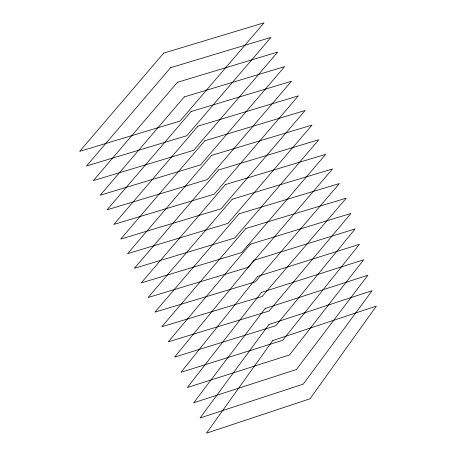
<?xml version="1.0" encoding="UTF-8"?>
<svg xmlns="http://www.w3.org/2000/svg" width="456" height="456" viewBox="0 0 456 456"><rect width="100%" height="100%" fill="white"/><g stroke="black" fill="none" stroke-linecap="round" stroke-linejoin="round"><path stroke-width="0.68" d="M272.716 340.564L206.443 433.2L310.074 398.755L376.342 306.118L272.716 340.564M268.96 324.512L200.076 417.975L303.229 384.14L372.113 290.677L268.96 324.512M265.21 308.455L193.714 402.751L296.383 369.525L367.878 275.236L265.21 308.455M261.453 292.404L187.348 387.526L289.537 354.91L363.643 259.795L261.453 292.404M257.703 276.347L180.986 372.301L282.691 340.301L359.408 244.348L257.703 276.347M253.946 260.296L174.619 357.077L275.846 325.687L355.173 228.906L253.946 260.296M250.196 244.245L168.253 341.852L269 311.072L350.938 213.465L250.196 244.245M163.738 53.078L79.657 151.363L180.006 121.085L264.087 22.8L163.738 53.078M170.584 67.693L86.503 165.978L186.852 135.7L270.932 37.415L170.584 67.693M177.43 82.302L93.349 180.593L193.697 150.315L277.778 52.03L177.43 82.302M184.275 96.917L100.195 195.208L200.543 164.929L284.624 66.644L184.275 96.917M191.121 111.532L107.04 209.823L207.389 179.544L291.469 81.259L191.121 111.532M197.967 126.147L113.886 224.432L214.234 194.159L298.315 95.868L197.967 126.147M204.812 140.761L120.732 239.047L221.08 208.774L305.161 110.483L204.812 140.761M211.658 155.376L127.577 253.661L227.926 223.389L312.007 125.098L211.658 155.376M218.504 169.991L134.423 268.276L234.772 237.998L318.852 139.713L218.504 169.991M225.35 184.606L141.269 282.891L241.617 252.613L325.698 154.327L225.35 184.606M232.195 199.221L148.114 297.506L248.463 267.227L332.544 168.942L232.195 199.221M239.041 213.83L154.96 312.121L255.309 281.842L339.389 183.557L239.041 213.83M245.887 228.445L161.806 326.735L262.154 296.457L346.235 198.172L245.887 228.445"/></g></svg>
